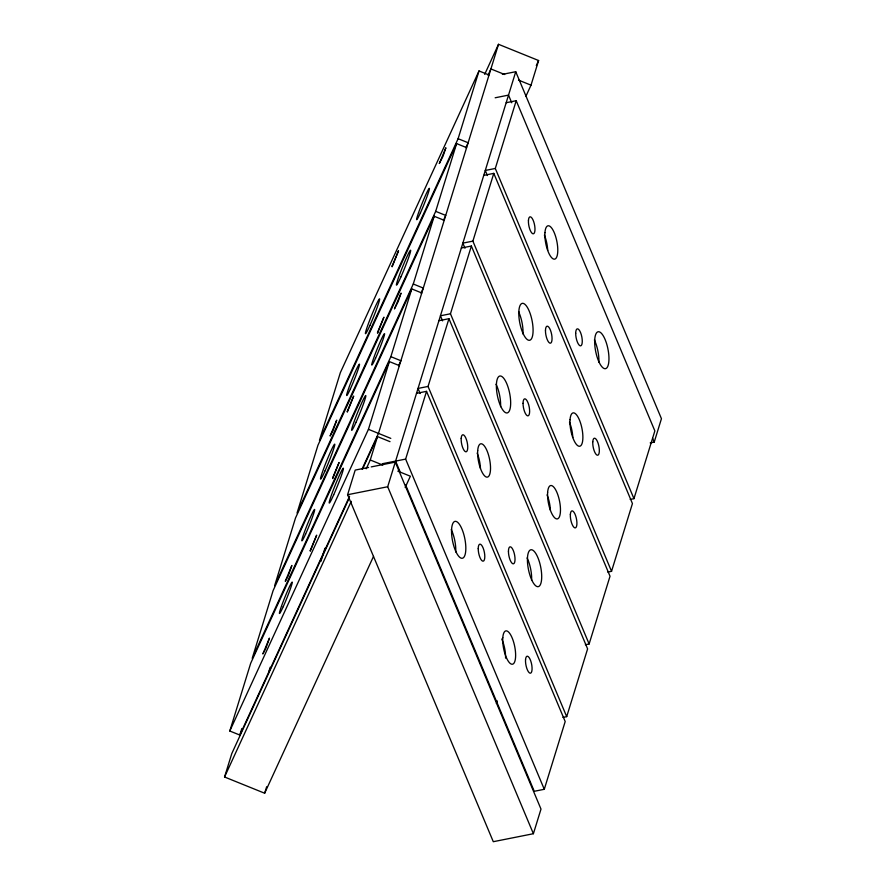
<?xml version="1.0" encoding="UTF-8"?>
<svg xmlns="http://www.w3.org/2000/svg" width="886" height="886" viewBox="0 0 886 886"><rect width="100%" height="100%" fill="white"/><g stroke="black" fill="none" stroke-linecap="round" stroke-linejoin="round"><path stroke-width="1.33" d="M349.582 496.238L239.818 735.059L229.795 731.005L250.694 663.26L389.342 361.577L399.376 365.63M373.504 556.408L264.659 793.225L224.557 777L231.778 753.598L349.261 497.987M239.818 735.059L241.823 728.547M268.591 672.463L270.219 667.18M320.887 561.436L324.963 548.224M371.234 466.9L395.289 462.104L540.992 809.084L533.394 833.715L493.292 841.7L347.589 494.731L355.197 470.089L368.565 467.431M229.795 731.005L368.443 429.322L389.342 361.577M411.768 288.914L273.109 590.597L252.211 658.342L390.859 356.67L411.768 288.914L421.791 292.978M434.184 216.262L295.525 517.933L274.627 585.69L413.275 284.007L434.184 216.262L444.207 220.315M456.6 143.598L317.941 445.281L297.043 513.027L435.69 211.355L456.6 143.598L466.623 147.652M479.016 70.935L340.357 372.618L319.458 440.375L458.106 138.692L479.016 70.935L489.039 75M264.659 793.225L266.664 786.724M366.228 468.76L370.259 459.989L377.48 436.588L390.006 441.66M525.83 96.441L531.013 85.167L538.61 60.525L498.508 44.3L378.466 433.387L362.086 469.037M533.394 833.715L387.691 486.746L395.289 462.104M502.373 74.369L515.741 71.711L395.61 461.097L399.885 471.297M405.688 485.107L534.258 791.298L544.281 789.293L405.633 459.103L426.531 391.346L416.509 393.34M562.942 717.383L566.697 716.641L428.049 386.44L448.947 318.694L438.924 320.688M585.358 644.731L589.124 643.978L450.465 313.788L471.374 246.031L461.34 248.025M607.774 572.068L611.539 571.326L472.88 241.125L493.79 173.368L483.756 175.373M630.19 499.416L633.955 498.663L495.296 168.462L516.206 100.716L506.183 102.71M496.381 703.506L497.19 700.859M544.281 789.293L565.19 721.547L426.531 391.346M566.697 716.641L587.606 648.884L448.947 318.694M589.124 643.978L610.022 576.232L471.374 246.031M611.539 571.326L632.438 503.569L493.79 173.368M633.955 498.663L654.854 430.906L516.206 100.716M650.213 442.889L654.222 442.092L661.443 418.69L515.741 71.711M484.686 74.369L498.508 44.3M488.031 75.199L490.91 68.942L504.699 74.513M465.826 147.774L468.14 142.746L458.106 138.692M443.41 220.437L445.724 215.409L435.69 211.355M420.994 293.1L423.298 288.072L413.275 284.007M536.307 65.542L538.61 60.525M398.578 365.752L400.882 360.724L390.859 356.67M362.507 469.17L377.48 436.588M224.557 777L351.255 501.343M405.179 487.499L410.362 476.225L397.825 471.153M495.152 97.781L508.52 95.112L511.731 102.776M495.296 168.462L485.273 170.466L487.422 175.561M472.88 241.125L462.857 243.118L464.995 248.224M450.465 313.788L440.442 315.781L442.579 320.876M428.049 386.44L418.026 388.433L420.163 393.539M382.243 463.755L405.633 459.103M347.589 494.731L387.691 486.746M518.476 80.094L531.013 85.167M368.443 429.322L390.804 438.382M370.259 459.989L382.785 465.061M652.617 438.26L654.222 442.092M477.155 453.089A16.989 5.637 78.7 0 1 480.456 468.417M527.137 557.947A18.816 6.246 78.7 0 1 531.622 580.408M544.403 235.111A16.989 5.637 78.7 0 1 547.714 250.439M594.384 339.969A18.816 6.246 78.7 0 1 598.881 362.429M547.083 494.864A16.989 5.637 78.7 0 1 550.383 510.192M496.094 384.225A18.816 6.246 78.7 0 1 500.59 406.685M569.499 422.212A16.989 5.637 78.7 0 1 572.81 437.54M518.941 312.503A18.816 6.246 78.7 0 1 523.006 334.033M501.742 639.016A16.989 5.637 78.7 0 1 505.574 658.132M451.262 529.551A18.816 6.246 78.7 0 1 455.758 552.011M262.932 653.779L265.722 648.685L269.455 638.13L262.932 653.779M285.347 581.127L288.149 576.033L291.871 565.467L285.347 581.127M330.179 435.812L332.981 430.707L336.713 420.152L330.179 435.812M394.525 308.738L398.179 301.583L401.048 293.089L394.525 308.738M439.356 163.423L443.011 156.268L445.88 147.763L439.356 163.423M310.31 550.383L310.277 551.203L316.667 535.155L310.31 550.383M332.726 477.72L332.693 478.54L339.083 462.492L332.726 477.72M347.334 411.292L347.312 412.112L353.691 396.064L347.334 411.292M377.558 332.405L377.525 333.225L383.915 317.177L377.558 332.405M392.166 265.977L392.144 266.797L398.523 250.749L392.166 265.977M375.553 358.243A16.989 1.074 -68 0 0 384.568 333.69A16.989 1.074 -68 0 0 374.346 356.294A16.989 1.074 -68 0 0 375.553 358.243M325.073 470.776A18.816 1.185 -68 0 0 334.731 444.174A18.816 1.185 -68 0 0 323.213 469.89A18.816 1.185 -68 0 0 325.073 470.776M305.626 534.025A16.989 1.074 -68 0 0 314.641 509.483A16.989 1.074 -68 0 0 304.419 532.076A16.989 1.074 -68 0 0 305.626 534.025M356.106 422.146A18.816 1.185 -68 0 0 365.774 395.555A18.816 1.185 -68 0 0 354.256 421.271A18.816 1.185 -68 0 0 356.106 422.146M283.21 606.688A16.989 1.074 -68 0 0 292.225 582.135A16.989 1.074 -68 0 0 282.003 604.739A16.989 1.074 -68 0 0 283.21 606.688M333.69 494.809A18.816 1.185 -68 0 0 343.358 468.218A18.816 1.185 -68 0 0 331.84 493.923A18.816 1.185 -68 0 0 333.69 494.809M350.457 388.71A16.989 1.074 -68 0 0 359.472 364.168A16.989 1.074 -68 0 0 349.25 386.761A16.989 1.074 -68 0 0 350.457 388.71M400.948 276.831A18.816 1.185 -68 0 0 410.606 250.24A18.816 1.185 -68 0 0 399.088 275.956A18.816 1.185 -68 0 0 400.948 276.831M420.385 212.917A16.989 1.074 -68 0 0 429.411 188.375A16.989 1.074 -68 0 0 419.178 210.979A16.989 1.074 -68 0 0 420.385 212.917M369.905 325.461A18.816 1.185 -68 0 0 379.573 298.859A18.816 1.185 -68 0 0 368.055 324.575A18.816 1.185 -68 0 0 369.905 325.461M461.185 438.371A8.672 2.879 78.7 0 0 465.682 451.771A8.672 2.879 78.7 0 0 466.479 439.722A8.672 2.879 78.7 0 0 461.185 438.371M477.698 450.642A16.989 5.637 78.7 0 0 486.403 477.056A16.989 5.637 78.7 0 0 488.108 453.643A16.989 5.637 78.7 0 0 477.698 450.642M508.442 551.302A8.672 2.879 78.7 0 0 513.326 563.839A8.672 2.879 78.7 0 0 513.426 550.826A8.672 2.879 78.7 0 0 508.442 551.302M527.458 557.981A18.816 6.246 78.7 0 0 537.414 586.654A18.816 6.246 78.7 0 0 538.788 559.952A18.816 6.246 78.7 0 0 527.458 557.981M528.444 220.392A8.672 2.879 78.7 0 0 532.929 233.793A8.672 2.879 78.7 0 0 533.726 221.744A8.672 2.879 78.7 0 0 528.444 220.392M544.945 232.664A16.989 5.637 78.7 0 0 553.65 259.077A16.989 5.637 78.7 0 0 555.367 235.665A16.989 5.637 78.7 0 0 544.945 232.664M575.69 333.324A8.672 2.879 78.7 0 0 580.574 345.861A8.672 2.879 78.7 0 0 580.673 332.848A8.672 2.879 78.7 0 0 575.69 333.324M594.705 340.002A18.816 6.246 78.7 0 0 604.673 368.676A18.816 6.246 78.7 0 0 606.046 341.974A18.816 6.246 78.7 0 0 594.705 340.002M570.362 514.467A8.672 2.879 78.7 0 0 574.848 527.868A8.672 2.879 78.7 0 0 575.656 515.818A8.672 2.879 78.7 0 0 570.362 514.467M547.626 492.417A16.989 5.637 78.7 0 0 556.33 518.842A16.989 5.637 78.7 0 0 558.047 495.418A16.989 5.637 78.7 0 0 547.626 492.417M523.05 403.329A8.672 2.879 78.7 0 0 527.934 415.866A8.672 2.879 78.7 0 0 528.034 402.853A8.672 2.879 78.7 0 0 523.05 403.329M496.415 384.258A18.816 6.246 78.7 0 0 506.382 412.931A18.816 6.246 78.7 0 0 507.756 386.241A18.816 6.246 78.7 0 0 496.415 384.258M592.778 441.815A8.672 2.879 78.7 0 0 597.264 455.205A8.672 2.879 78.7 0 0 598.072 443.155A8.672 2.879 78.7 0 0 592.778 441.815M570.041 419.754A16.989 5.637 78.7 0 0 578.746 446.179A16.989 5.637 78.7 0 0 580.463 422.766A16.989 5.637 78.7 0 0 570.041 419.754M545.466 330.666A8.672 2.879 78.7 0 0 550.361 343.203A8.672 2.879 78.7 0 0 550.45 330.19A8.672 2.879 78.7 0 0 545.466 330.666M518.831 311.606A18.816 6.246 78.7 0 0 528.798 340.279A18.816 6.246 78.7 0 0 530.171 313.578A18.816 6.246 78.7 0 0 518.831 311.606M525.531 659.782A8.672 2.879 78.7 0 0 530.016 673.183A8.672 2.879 78.7 0 0 530.814 661.133A8.672 2.879 78.7 0 0 525.531 659.782M502.794 637.732A16.989 5.637 78.7 0 0 511.499 664.157A16.989 5.637 78.7 0 0 513.204 640.733A16.989 5.637 78.7 0 0 502.794 637.732M478.219 548.644A8.672 2.879 78.7 0 0 483.103 561.181A8.672 2.879 78.7 0 0 483.202 548.168A8.672 2.879 78.7 0 0 478.219 548.644M451.583 529.584A18.816 6.246 78.7 0 0 461.54 558.258A18.816 6.246 78.7 0 0 462.913 531.556A18.816 6.246 78.7 0 0 451.583 529.584"/></g></svg>
